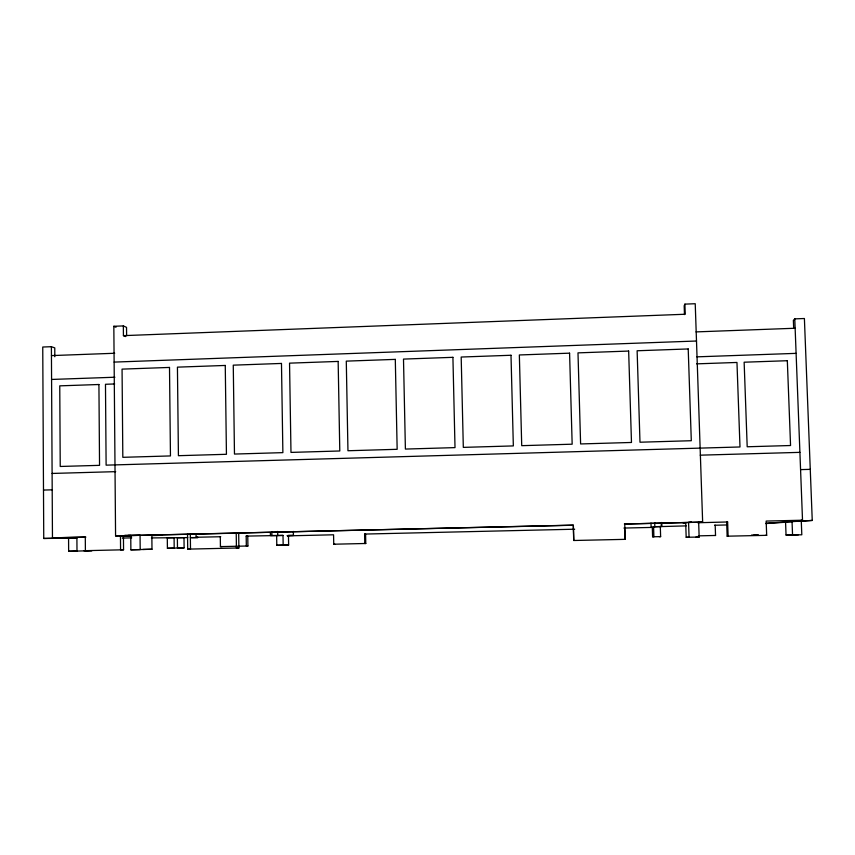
<?xml version="1.0" encoding="UTF-8"?>
<svg xmlns="http://www.w3.org/2000/svg" width="855" height="855" viewBox="0 0 855 855"><rect width="100%" height="100%" fill="white"/><g stroke="black" fill="none" stroke-linecap="round" stroke-linejoin="round"><path stroke-width="1.28" d="M702.65 522.106L624.46 524.019L702.65 522.106L695.233 303.728L684.898 304.124L684.182 305.801L684.47 314.587M797.897 521.4L812.25 520.428L804.395 318.509L794.776 318.872L793.365 320.326L793.675 328.299M126.615 335.823L126.54 327.369L123.344 325.915L113.833 326.279L115.575 535.893L573.288 525.141L573.716 540.499L625.219 539.345L624.749 523.933M691.417 521.977L688.564 522.341L689.066 537.293L686.18 537.261L685.689 522.715L683.156 523.046L685.539 522.993M650.997 523.121L651.125 527.097L652.29 526.947L652.6 536.769L653.904 536.79L653.583 526.787L686.234 525.878M653.583 526.787L661.674 526.466L661.546 522.544M727.616 521.977L726.654 522.063L727.156 536.192L728.118 536.203L727.616 521.977L697.723 522.747M801.039 520.31L802.514 520.214L766.155 521.069L766.679 535.326L727.156 536.192M766.112 523.185L812.25 520.428M765.781 523.57L786.664 522.159M123.344 325.915L123.43 335.641L685.24 314.245L684.898 304.124M54.816 356.738L54.773 347.899L51.396 346.702L42.75 347.023L43.744 538.468L76.907 538.148L76.993 551.09L68.646 551.272L68.571 538.34L76.907 538.148M51.45 355.595L114.688 353.265M696.034 331.9L795.129 328.245M114.121 362.093L696.504 341.017M51.578 379.449L114.891 377.226M696.878 356.845L796.091 353.361M114.666 383.959L105.475 384.28L106.116 465.152L739.992 446.973L736.967 362.456L696.675 363.856M364.604 534.065L365.587 534.076L365.769 543.481L364.786 543.524L364.604 534.065L574.667 529.213M238.684 533.071L238.887 547.959L236.429 548.044L236.226 533.06L573.363 525.226L573.801 540.456M288.584 535.871L287.259 535.871L333.568 534.792L333.739 544.218L334.85 544.186M187.705 549.134L190.494 549.038L190.323 534.215L187.534 534.193L187.705 549.134L238.887 547.959M270.372 532.889L270.415 535.54L276.646 535.572L276.796 545.308L282.364 545.137M293.351 531.436L293.415 535.433L288.466 535.422L288.627 544.988L283.165 545.169L283.016 535.422L246.187 536.106L246.326 546.035L247.907 545.992L247.768 536.096L246.187 536.106M68.646 551.272L76.309 551.048M76.993 551.09L92.073 550.631L83.972 550.812M131.296 536.064L123.441 536.245L123.558 549.786L120.576 549.883L120.459 536.245L131.007 536M167.409 548.29L174.196 548.141L174.089 537.677L167.291 537.838L167.409 548.29L184.114 547.841L183.996 537.635L177.37 537.784L177.477 547.991L184.114 547.841M220.301 536.705L220.43 546.623L222.129 546.569M128.111 535.433L130.751 535.433L130.879 549.818L151.987 549.241L151.848 535.241L162.279 535.251L152.254 535.572M52.102 473.446L115.681 471.65M700.234 455.17L799.906 452.359M43.498 490.065L52.198 489.83M800.569 469.619L810.262 469.352M124.83 535.283L140.06 535.219L140.199 549.605L130.879 549.818M187.673 534.268L115.575 535.893M190.323 534.215L236.066 533.135M85.874 537.122L52.465 537.838L85.297 537.068L85.393 550.673L123.558 549.786M43.744 538.468L52.465 538.265L51.396 346.702M791.944 521.689L785.553 521.839L786.044 535.016L801.808 534.792L801.285 521.165L792.04 521.379L792.553 534.995M196.073 534.599L196.105 537.261L220.74 536.726M727.52 524.949L714.556 525.248L715.186 525.205L715.539 535.465L698.407 535.861M276.646 535.572L283.016 535.422M191.52 537.71L197.922 537.56L190.323 537.603M287.259 535.572L293.415 535.433M623.979 528.059L653.306 527.385M276.796 545.308L288.627 544.988M652.6 536.769L660.626 536.63L660.306 526.627M220.43 546.623L247.907 545.992M333.739 544.218L365.769 543.481M751.566 535.07L758.342 534.995L753.96 535.016M142.903 549.444L151.987 549.241M686.18 537.261L699.155 537.068L698.653 522.106M786.044 535.016L798.41 534.803M122.286 538.062L131.713 537.88M151.41 537.913L187.79 537.613M196.105 537.261L197.911 537.261M120.459 536.245L123.441 536.245M714.908 535.465L715.539 535.465M765.46 535.326L766.679 535.326M695.981 537.036L699.155 537.068M659.205 536.619L660.626 536.63M625.219 539.345L624.577 527.845M123.43 335.641L125.557 336.571M113.833 326.279L116.002 327.251M794.776 318.872L802.535 520.652M661.695 522.48L661.449 526.488L661.321 522.576M654.706 522.64L654.823 526.627M277.683 531.415L277.736 535.422M271.826 531.618L271.879 535.54M169.504 367.436L122.062 369.125L122.821 457.318L170.455 455.929L169.504 367.436M225.26 365.448L177.434 367.148L178.417 455.694L226.436 454.294L225.26 365.448M281.477 363.439L233.265 365.16L234.473 454.058L282.877 452.637L281.477 363.439M338.153 361.419L289.546 363.151L290.978 452.402L339.788 450.98L338.153 361.419M395.299 359.378L346.286 361.131L347.953 450.745L397.158 449.303L395.299 359.378M452.915 357.326L403.496 359.089L405.398 449.067L455.01 447.614L452.915 357.326M511.001 355.263L461.187 357.037L463.314 447.379L513.342 445.915L511.001 355.263M569.58 353.168L519.348 354.964L521.721 445.669L572.166 444.194L569.58 353.168M628.649 351.063L577.991 352.869L580.609 443.948L631.482 442.463L628.649 351.063M688.211 348.947L637.125 350.764L639.989 442.217L691.3 440.72L688.211 348.947M98.924 384.504L59.754 385.851L60.235 466.467L99.543 465.344L98.924 384.504M787.327 360.714L744.139 362.21L747.195 446.77L790.554 445.519L787.327 360.714"/></g></svg>
